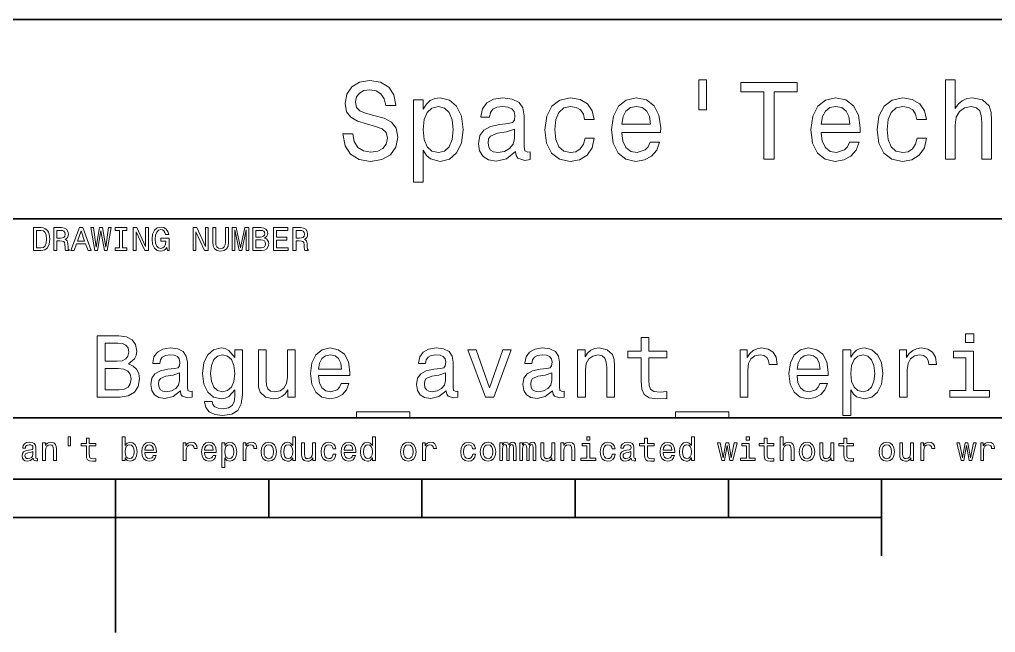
# Model space of a CAD drawing. Extents: x 0 to 297, y 0 to 210.
# Drawn here: x 142.2 to 205.9, y 0 to 40 of the extents above; entities that cross this region are included whole.
import ezdxf

# ---------------------------------------------------------------- set-up
doc = ezdxf.new("R2010")
doc.units = 0

msp = doc.modelspace()

# ---------------------------------------------------------------- linework, layer by layer
at = {"color": 7, "lineweight": 35}
for p, q in [((97, 40), (262, 40)), ((97, 27), (262, 27)), ((97, 14), (262, 14)), ((10, 10), (287, 10)), ((97, 10), (287, 10)), ((98.5, 7.5), (198.5, 7.5))]:
    msp.add_line(p, q, dxfattribs=at)
at = {"color": 7, "lineweight": 35, "ltscale": 0.25}
msp.add_line((148.5, 10), (148.5, 0), dxfattribs=at)
at = {"color": 7, "lineweight": 35, "ltscale": 0.0625}
for p, q in [((158.5, 10), (158.5, 7.5)), ((168.5, 10), (168.5, 7.5)), ((178.5, 10), (178.5, 7.5)), ((188.5, 10), (188.5, 7.5))]:
    msp.add_line(p, q, dxfattribs=at)
at = {"color": 7, "lineweight": 35, "ltscale": 0.125}
msp.add_line((198.5, 10), (198.5, 5), dxfattribs=at)
at = {"color": 7, "lineweight": 13}
for points in [[(163.995682, 32.530979), (163.340057, 32.530979), (163.484161, 31.767292), (163.844391, 31.205332), (164.399139, 30.866714), (165.148422, 30.744236), (165.890503, 30.85951), (166.445251, 31.176514), (166.798279, 31.673632), (166.927963, 32.32925), (166.819885, 32.920029), (166.517303, 33.301872), (166.02739, 33.554035), (165.371765, 33.741356), (164.809799, 33.878242), (164.442368, 34.036743), (164.233429, 34.267292), (164.168594, 34.627522), (164.233429, 34.951729), (164.420761, 35.196686), (164.708939, 35.362392), (165.105194, 35.420029), (165.508652, 35.347984), (165.825653, 35.153458), (166.034592, 34.82925), (166.135452, 34.389771), (166.791077, 34.389771), (166.791077, 34.404179), (166.675797, 35.081413), (166.337189, 35.585735), (165.804047, 35.902737), (165.083572, 36.010807), (164.435165, 35.902737), (163.930847, 35.600143), (163.606628, 35.131844), (163.491364, 34.526657), (163.585022, 33.986313), (163.858795, 33.618877), (164.291077, 33.37392), (164.881851, 33.1866), (165.465424, 33.020893), (165.904907, 32.862392), (166.171478, 32.631844), (166.265137, 32.257206), (166.17868, 31.87536), (165.955338, 31.587177), (165.616714, 31.407061), (165.177246, 31.349424), (164.687332, 31.428675), (164.312683, 31.659222), (164.074936, 32.033863)], [(186.582138, 36.061241), (186.582138, 34.101585), (187.06485, 34.101585), (187.06485, 36.061241)], [(190.825653, 30.881124), (191.48848, 30.881124), (191.48848, 35.275936), (193.00145, 35.275936), (193.00145, 35.881126), (189.305481, 35.881126), (189.305481, 35.275936), (190.825653, 35.275936)], [(202.677246, 30.881124), (203.311249, 30.881124), (203.311249, 33.114555), (203.376083, 33.62608), (203.585022, 34.000721), (203.909225, 34.23127), (204.341507, 34.317722), (204.687332, 34.245678), (204.903473, 34.051155), (205.011536, 33.726944), (205.047562, 33.29467), (205.047562, 30.881124), (205.681564, 30.881124), (205.681564, 33.424351), (205.65274, 33.935879), (205.523071, 34.36095), (205.097992, 34.75), (204.435165, 34.886887), (204.074936, 34.836456), (203.765137, 34.69957), (203.505768, 34.483429), (203.311249, 34.188042), (203.311249, 36.054035), (202.677246, 36.054035)], [(168.57782, 34.15202), (168.57782, 34.75), (167.943817, 34.75), (167.943817, 29.382565), (168.57782, 29.382565), (168.57782, 31.471903), (168.801163, 31.133286), (169.053314, 30.909943), (169.687332, 30.744236), (170.292511, 30.881124), (170.768021, 31.291788), (171.07782, 31.940203), (171.193085, 32.819164), (171.07782, 33.690922), (170.768021, 34.339336), (170.292511, 34.742798), (169.687332, 34.886887), (169.341507, 34.843658), (169.046112, 34.706772), (168.793961, 34.476227)], [(174.61528, 31.385447), (174.61528, 31.363834), (174.651306, 31.118877), (174.759369, 30.945967), (175.213257, 30.809078), (175.566284, 30.866714), (175.566284, 31.356628), (175.414993, 31.335014), (175.213257, 31.428675), (175.177246, 31.71686), (175.177246, 33.719742), (175.09079, 34.23127), (174.838623, 34.591499), (174.399139, 34.807636), (173.779541, 34.886887), (173.174362, 34.800434), (172.727676, 34.555477), (172.446686, 34.17363), (172.353027, 33.669308), (172.353027, 33.62608), (172.922195, 33.62608), (172.972626, 33.928677), (173.131134, 34.144814), (173.390503, 34.274498), (173.757935, 34.324928), (174.110962, 34.288906), (174.363113, 34.180836), (174.51442, 33.993515), (174.56485, 33.73415), (174.536026, 33.431557), (174.420761, 33.280258), (174.132568, 33.208214), (173.592224, 33.150578), (172.972626, 33.020893), (172.533142, 32.790348), (172.273773, 32.430115), (172.194534, 31.896975), (172.266571, 31.421471), (172.489914, 31.068445), (172.850143, 30.845102), (173.347275, 30.76585), (174.017303, 30.917147)], [(179.118164, 33.467579), (179.744965, 33.467579), (179.61528, 34.043949), (179.305481, 34.497841), (178.822769, 34.77882), (178.195969, 34.886887), (177.504333, 34.742798), (176.978394, 34.339336), (176.646973, 33.68372), (176.531708, 32.804756), (176.639771, 31.932999), (176.963989, 31.284582), (177.47551, 30.881124), (178.174362, 30.744236), (178.793961, 30.852306), (179.276657, 31.1549), (179.608078, 31.630404), (179.752167, 32.264408), (179.146973, 32.264408), (179.03891, 31.860952), (178.837189, 31.558357), (178.548996, 31.371038), (178.195969, 31.3134), (177.756485, 31.407061), (177.439484, 31.695246), (177.244965, 32.163544), (177.180115, 32.82637), (177.244965, 33.474785), (177.446686, 33.943085), (177.770905, 34.23127), (178.195969, 34.332134), (178.570618, 34.267292), (178.851593, 34.101585), (179.03891, 33.827812)], [(181.546112, 32.631844), (184.082138, 32.631844), (184.08934, 32.927235), (183.974075, 33.755764), (183.657074, 34.375362), (183.15274, 34.75), (182.482712, 34.886887), (181.827087, 34.742798), (181.322769, 34.339336), (180.998566, 33.68372), (180.883286, 32.819164), (180.991364, 31.932999), (181.315567, 31.284582), (181.812683, 30.881124), (182.461105, 30.744236), (183.023056, 30.837896), (183.484161, 31.082853), (183.822769, 31.471903), (184.017303, 31.990635), (183.390503, 31.990635), (183.260818, 31.70245), (183.073486, 31.486311), (182.540344, 31.3134), (182.129684, 31.392653), (181.819885, 31.644814), (181.618164, 32.055477), (181.546112, 32.610229)], [(194.557648, 32.631844), (197.093658, 32.631844), (197.100861, 32.927235), (196.985596, 33.755764), (196.668594, 34.375362), (196.164276, 34.75), (195.494232, 34.886887), (194.838623, 34.742798), (194.334305, 34.339336), (194.010086, 33.68372), (193.894821, 32.819164), (194.002884, 31.932999), (194.327087, 31.284582), (194.824219, 30.881124), (195.472626, 30.744236), (196.034592, 30.837896), (196.495682, 31.082853), (196.83429, 31.471903), (197.028824, 31.990635), (196.402023, 31.990635), (196.272339, 31.70245), (196.085022, 31.486311), (195.55188, 31.3134), (195.14122, 31.392653), (194.831421, 31.644814), (194.629684, 32.055477), (194.557648, 32.610229)], [(200.804047, 33.467579), (201.430847, 33.467579), (201.301163, 34.043949), (200.991364, 34.497841), (200.508652, 34.77882), (199.881851, 34.886887), (199.190216, 34.742798), (198.664276, 34.339336), (198.332855, 33.68372), (198.21759, 32.804756), (198.325653, 31.932999), (198.649857, 31.284582), (199.161392, 30.881124), (199.860229, 30.744236), (200.479828, 30.852306), (200.96254, 31.1549), (201.293945, 31.630404), (201.438049, 32.264408), (200.832855, 32.264408), (200.724792, 31.860952), (200.523056, 31.558357), (200.234879, 31.371038), (199.881851, 31.3134), (199.442368, 31.407061), (199.125366, 31.695246), (198.930847, 32.163544), (198.865997, 32.82637), (198.930847, 33.474785), (199.132568, 33.943085), (199.456787, 34.23127), (199.881851, 34.332134), (200.256485, 34.267292), (200.537476, 34.101585), (200.724792, 33.827812)], [(169.579254, 31.3134), (169.15419, 31.407061), (168.844391, 31.695246), (168.649857, 32.163544), (168.585022, 32.819164), (168.649857, 33.467579), (168.844391, 33.935879), (169.15419, 34.216858), (169.579254, 34.317722), (169.968307, 34.216858), (170.278107, 33.928677), (170.472626, 33.460377), (170.544678, 32.819164), (170.472626, 32.17075), (170.278107, 31.695246), (169.968307, 31.407061)], [(181.546112, 33.164986), (181.625366, 33.662106), (181.819885, 34.029541), (182.11528, 34.252884), (182.504333, 34.332134), (182.886169, 34.252884), (183.181564, 34.029541), (183.361679, 33.662106), (183.426514, 33.164986)], [(194.557648, 33.164986), (194.636887, 33.662106), (194.831421, 34.029541), (195.126801, 34.252884), (195.515854, 34.332134), (195.897705, 34.252884), (196.193085, 34.029541), (196.373199, 33.662106), (196.438049, 33.164986)], [(174.543228, 32.235592), (174.456772, 31.860952), (174.226227, 31.572767), (173.880402, 31.385447), (173.455338, 31.320606), (173.181564, 31.356628), (172.98703, 31.471903), (172.864563, 31.673632), (172.828537, 31.954611), (172.857361, 32.206772), (172.972626, 32.386887), (173.433716, 32.588615), (174.017303, 32.675072), (174.543228, 32.847984)], [(143.648422, 26.418587), (143.149139, 26.418587), (143.149139, 24.918587), (143.648422, 24.918587), (143.884003, 24.966137), (144.059082, 25.11095), (144.167145, 25.34654), (144.206055, 25.668587), (144.171463, 25.997116), (144.128235, 26.126801), (144.067719, 26.230547), (143.892654, 26.371037), (143.778091, 26.405619)], [(143.633286, 26.239193), (143.797546, 26.206772), (143.909943, 26.107347), (143.976944, 25.930115), (143.998566, 25.668587), (143.974777, 25.415705), (143.907776, 25.238472), (143.793228, 25.132565), (143.633286, 25.097982), (143.350143, 25.097982), (143.350143, 26.239193)], [(144.469742, 24.918587), (144.670746, 24.918587), (144.670746, 25.551872), (144.876083, 25.551872), (145.027374, 25.545387), (145.122482, 25.515129), (145.174347, 25.443804), (145.195969, 25.31628), (145.206772, 25.121758), (145.219742, 24.994236), (145.245682, 24.918587), (145.472626, 24.918587), (145.472626, 24.959654), (145.422913, 25.020172), (145.405624, 25.132565), (145.390488, 25.37464), (145.353745, 25.554033), (145.304031, 25.610229), (145.226227, 25.651297), (145.312683, 25.70533), (145.373199, 25.780979), (145.412109, 25.87608), (145.425079, 25.990633), (145.394806, 26.17219), (145.308365, 26.308357), (145.16571, 26.39049), (144.971176, 26.418587), (144.469742, 26.418587)], [(144.914978, 26.234869), (145.046829, 26.221901), (145.139771, 26.180834), (145.19812, 26.105186), (145.217575, 25.986311), (145.195969, 25.86095), (145.137604, 25.785301), (145.038177, 25.746397), (144.902023, 25.73559), (144.670746, 25.73559), (144.670746, 26.234869)], [(145.595825, 24.918587), (145.794662, 24.918587), (145.952454, 25.359509), (146.551147, 25.359509), (146.708939, 24.918587), (146.912109, 24.918587), (146.363113, 26.420748), (146.142654, 26.420748)], [(146.021606, 25.543226), (146.252884, 26.204609), (146.484146, 25.543226)], [(147.145538, 24.918587), (147.335739, 24.918587), (147.55188, 26.21974), (147.77449, 24.918587), (147.956055, 24.918587), (148.219742, 26.420748), (148.046829, 26.420748), (147.860947, 25.14337), (147.646973, 26.420748), (147.458939, 26.420748), (147.249283, 25.14337), (147.0634, 26.420748), (146.886169, 26.420748)], [(148.755768, 25.100143), (148.479111, 25.100143), (148.479111, 24.918587), (149.231262, 24.918587), (149.231262, 25.100143), (148.954605, 25.100143), (148.954605, 26.23703), (149.231262, 26.23703), (149.231262, 26.418587), (148.479111, 26.418587), (148.479111, 26.23703), (148.755768, 26.23703)], [(149.663544, 24.918587), (149.842941, 24.918587), (149.842941, 26.148415), (150.417862, 24.918587), (150.649139, 24.918587), (150.649139, 26.418587), (150.467575, 26.418587), (150.467575, 25.188759), (149.899139, 26.418587), (149.663544, 26.418587)], [(151.853027, 25.119595), (151.889771, 24.918587), (151.997833, 24.918587), (151.997833, 25.729105), (151.451004, 25.729105), (151.451004, 25.545387), (151.788177, 25.545387), (151.788177, 25.532419), (151.762253, 25.333572), (151.693085, 25.186598), (151.587173, 25.093658), (151.455338, 25.0634), (151.30835, 25.102304), (151.193802, 25.219019), (151.120316, 25.411383), (151.094376, 25.675072), (151.118149, 25.936598), (151.19165, 26.128962), (151.30835, 26.245676), (151.466141, 26.286743), (151.574203, 26.265129), (151.662827, 26.204609), (151.727661, 26.103025), (151.764404, 25.966858), (151.978394, 25.966858), (151.922195, 26.174351), (151.816284, 26.329969), (151.667145, 26.425072), (151.479111, 26.459654), (151.232712, 26.405619), (151.046829, 26.247837), (150.927948, 25.999279), (150.886887, 25.668587), (150.927948, 25.335733), (151.046829, 25.087175), (151.221909, 24.929394), (151.442368, 24.87752), (151.565567, 24.894812), (151.675797, 24.93804), (151.770889, 25.013687)], [(153.567001, 24.918587), (153.746399, 24.918587), (153.746399, 26.148415), (154.32132, 24.918587), (154.552597, 24.918587), (154.552597, 26.418587), (154.371033, 26.418587), (154.371033, 25.188759), (153.802597, 26.418587), (153.567001, 26.418587)], [(154.844376, 25.489191), (154.874634, 25.219019), (154.969742, 25.026655), (155.129684, 24.916426), (155.360947, 24.87752), (155.590057, 24.916426), (155.75, 25.026655), (155.845108, 25.216858), (155.877518, 25.489191), (155.877518, 26.418587), (155.676514, 26.418587), (155.676514, 25.478386), (155.657059, 25.294668), (155.598709, 25.162823), (155.499283, 25.085012), (155.360947, 25.059076), (155.218307, 25.085012), (155.118881, 25.162823), (155.060516, 25.292505), (155.043228, 25.478386), (155.043228, 26.418587), (154.844376, 26.418587)], [(156.121765, 24.918587), (156.288193, 24.918587), (156.288193, 26.280258), (156.569168, 24.918587), (156.755051, 24.918587), (157.033859, 26.280258), (157.033859, 24.918587), (157.202454, 24.918587), (157.202454, 26.418587), (156.938766, 26.418587), (156.662109, 25.095819), (156.387604, 26.418587), (156.121765, 26.418587)], [(158.233429, 25.729105), (158.384735, 25.854465), (158.42363, 25.938759), (158.4366, 26.042505), (158.408508, 26.204609), (158.324203, 26.321325), (158.188049, 26.392651), (157.997833, 26.418587), (157.463974, 26.418587), (157.463974, 24.918587), (158.028107, 24.918587), (158.229111, 24.948847), (158.37825, 25.037462), (158.471191, 25.177952), (158.503601, 25.368155), (158.484146, 25.495676), (158.432281, 25.601583), (158.347992, 25.679394)], [(157.956772, 25.796108), (157.662827, 25.796108), (157.662827, 26.239193), (157.97406, 26.239193), (158.090775, 26.226223), (158.172913, 26.187319), (158.222626, 26.120316), (158.239914, 26.020893), (158.220459, 25.921469), (158.168594, 25.852304), (158.079971, 25.809076)], [(158.810516, 24.918587), (159.761536, 24.918587), (159.761536, 25.100143), (159.009369, 25.100143), (159.009369, 25.608068), (159.679398, 25.608068), (159.679398, 25.787462), (159.009369, 25.787462), (159.009369, 26.23703), (159.744232, 26.23703), (159.744232, 26.418587), (158.810516, 26.418587)], [(160.083572, 24.918587), (160.284576, 24.918587), (160.284576, 25.551872), (160.489914, 25.551872), (160.641205, 25.545387), (160.736313, 25.515129), (160.788193, 25.443804), (160.809799, 25.31628), (160.820602, 25.121758), (160.833572, 24.994236), (160.859512, 24.918587), (161.086456, 24.918587), (161.086456, 24.959654), (161.036743, 25.020172), (161.019455, 25.132565), (161.004318, 25.37464), (160.967575, 25.554033), (160.917877, 25.610229), (160.840057, 25.651297), (160.926514, 25.70533), (160.98703, 25.780979), (161.02594, 25.87608), (161.03891, 25.990633), (161.008652, 26.17219), (160.922195, 26.308357), (160.779541, 26.39049), (160.585022, 26.418587), (160.083572, 26.418587)], [(160.528824, 26.234869), (160.66066, 26.221901), (160.753601, 26.180834), (160.811966, 26.105186), (160.831421, 25.986311), (160.809799, 25.86095), (160.75145, 25.785301), (160.652023, 25.746397), (160.515854, 25.73559), (160.284576, 25.73559), (160.284576, 26.234869)], [(158.004318, 25.097982), (157.662827, 25.097982), (157.662827, 25.614552), (157.984879, 25.614552), (158.121033, 25.599422), (158.218307, 25.554033), (158.276657, 25.476223), (158.296112, 25.363832), (158.276657, 25.244955), (158.222626, 25.162823), (158.131851, 25.113111)], [(149.348709, 17.521614), (149.752167, 17.855907), (149.855911, 18.080692), (149.890488, 18.357349), (149.815567, 18.789625), (149.590775, 19.100864), (149.227661, 19.291065), (148.720459, 19.360229), (147.296829, 19.360229), (147.296829, 15.36023), (148.801147, 15.36023), (149.337173, 15.440922), (149.734863, 15.677234), (149.982712, 16.051872), (150.069168, 16.559078), (150.017288, 16.899136), (149.878967, 17.181557), (149.654175, 17.38905)], [(182.812683, 17.919308), (182.812683, 16.368876), (182.84726, 15.867435), (183.008636, 15.521614), (183.331406, 15.319884), (183.878967, 15.25072), (184.478378, 15.279539), (184.478378, 15.717579), (184.040344, 15.682997), (183.642639, 15.729107), (183.429382, 15.873199), (183.337173, 16.115274), (183.319885, 16.455332), (183.319885, 17.919308), (184.478378, 17.919308), (184.478378, 18.351585), (183.319885, 18.351585), (183.319885, 19.256485), (182.812683, 19.256485), (182.812683, 18.351585), (181.9366, 18.351585), (181.9366, 17.919308)], [(204.518738, 19.498558), (203.982712, 19.498558), (203.982712, 18.92219), (204.518738, 18.92219)], [(148.610947, 17.700289), (147.827087, 17.700289), (147.827087, 18.881844), (148.657059, 18.881844), (148.968292, 18.847261), (149.187317, 18.743515), (149.319885, 18.564842), (149.365997, 18.299711), (149.314117, 18.034582), (149.175797, 17.850143), (148.939484, 17.734871)], [(152.743515, 15.763689), (152.743515, 15.746398), (152.772339, 15.550432), (152.858795, 15.412104), (153.221909, 15.302593), (153.504318, 15.348703), (153.504318, 15.740634), (153.383286, 15.723343), (153.221909, 15.798271), (153.193085, 16.028818), (153.193085, 17.631124), (153.123917, 18.040346), (152.922195, 18.328529), (152.570602, 18.50144), (152.074921, 18.564842), (151.590775, 18.495678), (151.233429, 18.299711), (151.008652, 17.994236), (150.933716, 17.590778), (150.933716, 17.556196), (151.389053, 17.556196), (151.429398, 17.798271), (151.556198, 17.971182), (151.763687, 18.074928), (152.057632, 18.115273), (152.340057, 18.086454), (152.541794, 18), (152.662827, 17.850143), (152.703171, 17.642651), (152.680115, 17.400576), (152.587891, 17.279539), (152.357346, 17.221901), (151.925079, 17.175793), (151.429398, 17.072046), (151.077805, 16.887608), (150.870316, 16.599424), (150.806915, 16.172911), (150.864548, 15.792507), (151.043228, 15.510086), (151.331406, 15.331412), (151.729111, 15.268011), (152.265137, 15.389049)], [(156.783859, 15.498559), (156.783859, 18.455332), (156.299713, 18.455332), (156.299713, 17.95389), (155.902023, 18.409222), (155.659943, 18.524496), (155.389053, 18.564842), (154.899139, 18.449568), (154.518738, 18.126801), (154.270889, 17.608068), (154.184433, 16.910664), (154.270889, 16.207493), (154.518738, 15.688761), (154.899139, 15.36023), (155.389053, 15.25072), (155.66571, 15.291066), (155.896255, 15.394813), (156.299713, 15.832853), (156.299713, 15.394813), (156.253601, 15.048991), (156.126801, 14.801152), (155.88472, 14.657061), (155.521606, 14.605187), (155.204605, 14.63977), (154.979828, 14.726225), (154.84726, 14.876081), (154.806915, 15.077809), (154.317001, 15.077809), (154.317001, 15.054755), (154.391937, 14.685879), (154.622482, 14.409222), (154.991348, 14.230547), (155.492798, 14.167147), (156.092224, 14.253602), (156.489914, 14.495677), (156.714691, 14.916427)], [(161.757919, 16.760807), (163.786743, 16.760807), (163.792511, 16.997118), (163.700287, 17.659943), (163.446686, 18.155619), (163.043228, 18.455332), (162.507202, 18.564842), (161.982712, 18.449568), (161.579254, 18.126801), (161.319885, 17.602306), (161.227661, 16.910664), (161.314117, 16.201729), (161.573486, 15.682997), (161.971176, 15.36023), (162.489914, 15.25072), (162.939484, 15.325648), (163.30835, 15.521614), (163.579254, 15.832853), (163.734863, 16.247839), (163.233429, 16.247839), (163.129684, 16.01729), (162.979828, 15.84438), (162.553314, 15.706052), (162.224777, 15.769452), (161.976944, 15.971182), (161.815567, 16.299711), (161.757919, 16.743515)], [(170.092224, 15.763689), (170.092224, 15.746398), (170.121033, 15.550432), (170.207489, 15.412104), (170.570602, 15.302593), (170.853027, 15.348703), (170.853027, 15.740634), (170.731995, 15.723343), (170.570602, 15.798271), (170.541779, 16.028818), (170.541779, 17.631124), (170.472626, 18.040346), (170.270889, 18.328529), (169.919312, 18.50144), (169.42363, 18.564842), (168.939484, 18.495678), (168.582138, 18.299711), (168.357346, 17.994236), (168.282425, 17.590778), (168.282425, 17.556196), (168.737747, 17.556196), (168.778091, 17.798271), (168.904892, 17.971182), (169.112396, 18.074928), (169.406342, 18.115273), (169.688766, 18.086454), (169.890488, 18), (170.01152, 17.850143), (170.05188, 17.642651), (170.028824, 17.400576), (169.9366, 17.279539), (169.706055, 17.221901), (169.273773, 17.175793), (168.778091, 17.072046), (168.426514, 16.887608), (168.219025, 16.599424), (168.155624, 16.172911), (168.213257, 15.792507), (168.391937, 15.510086), (168.680115, 15.331412), (169.077805, 15.268011), (169.613831, 15.389049)], [(177.031693, 15.763689), (177.031693, 15.746398), (177.060516, 15.550432), (177.146973, 15.412104), (177.510086, 15.302593), (177.792511, 15.348703), (177.792511, 15.740634), (177.671463, 15.723343), (177.510086, 15.798271), (177.481262, 16.028818), (177.481262, 17.631124), (177.412109, 18.040346), (177.210373, 18.328529), (176.858795, 18.50144), (176.363113, 18.564842), (175.878967, 18.495678), (175.521606, 18.299711), (175.296829, 17.994236), (175.221893, 17.590778), (175.221893, 17.556196), (175.677231, 17.556196), (175.717575, 17.798271), (175.844376, 17.971182), (176.051865, 18.074928), (176.345825, 18.115273), (176.628235, 18.086454), (176.829971, 18), (176.951004, 17.850143), (176.991348, 17.642651), (176.968292, 17.400576), (176.876083, 17.279539), (176.645538, 17.221901), (176.213257, 17.175793), (175.717575, 17.072046), (175.365997, 16.887608), (175.158493, 16.599424), (175.095093, 16.172911), (175.15274, 15.792507), (175.331406, 15.510086), (175.619598, 15.331412), (176.017288, 15.268011), (176.553314, 15.389049)], [(178.662827, 15.36023), (179.170029, 15.36023), (179.170029, 17.146975), (179.221893, 17.556196), (179.389038, 17.855907), (179.648407, 18.040346), (179.994232, 18.10951), (180.270889, 18.051872), (180.443802, 17.896254), (180.530258, 17.636887), (180.559082, 17.291065), (180.559082, 15.36023), (181.066284, 15.36023), (181.066284, 17.394814), (181.043228, 17.804035), (180.939484, 18.144093), (180.599426, 18.455332), (180.069153, 18.564842), (179.775208, 18.524496), (179.527374, 18.414986), (179.314117, 18.230547), (179.146973, 17.982708), (179.146973, 18.455332), (178.662827, 18.455332)], [(189.262238, 15.36023), (189.769455, 15.36023), (189.769455, 17.129683), (189.82132, 17.556196), (189.976944, 17.861671), (190.230545, 18.04611), (190.570602, 18.10951), (190.824203, 18.069164), (191.014404, 17.95389), (191.129684, 17.757925), (191.170029, 17.492796), (191.682999, 17.492796), (191.613831, 17.959654), (191.42363, 18.293947), (191.106628, 18.495678), (190.674347, 18.564842), (190.380402, 18.518732), (190.126801, 18.403458), (189.902008, 18.207493), (189.723343, 17.942364), (189.723343, 18.455332), (189.262238, 18.455332)], [(192.985596, 16.760807), (195.014404, 16.760807), (195.020172, 16.997118), (194.927948, 17.659943), (194.674347, 18.155619), (194.270889, 18.455332), (193.734863, 18.564842), (193.210373, 18.449568), (192.806915, 18.126801), (192.547546, 17.602306), (192.455322, 16.910664), (192.541779, 16.201729), (192.801147, 15.682997), (193.198853, 15.36023), (193.717575, 15.25072), (194.167145, 15.325648), (194.536026, 15.521614), (194.806915, 15.832853), (194.96254, 16.247839), (194.46109, 16.247839), (194.357346, 16.01729), (194.207489, 15.84438), (193.780975, 15.706052), (193.452454, 15.769452), (193.20462, 15.971182), (193.043228, 16.299711), (192.985596, 16.743515)], [(196.489914, 17.976946), (196.489914, 18.455332), (195.982712, 18.455332), (195.982712, 14.161384), (196.489914, 14.161384), (196.489914, 15.832853), (196.668594, 15.561959), (196.870316, 15.383286), (197.377518, 15.25072), (197.861664, 15.36023), (198.242081, 15.688761), (198.489914, 16.207493), (198.582138, 16.910664), (198.489914, 17.608068), (198.242081, 18.126801), (197.861664, 18.449568), (197.377518, 18.564842), (197.100861, 18.530258), (196.864563, 18.42075), (196.662827, 18.236311)], [(199.671478, 15.36023), (200.17868, 15.36023), (200.17868, 17.129683), (200.230545, 17.556196), (200.386169, 17.861671), (200.639771, 18.04611), (200.979828, 18.10951), (201.233429, 18.069164), (201.42363, 17.95389), (201.53891, 17.757925), (201.579254, 17.492796), (202.092224, 17.492796), (202.023056, 17.959654), (201.832855, 18.293947), (201.515854, 18.495678), (201.083572, 18.564842), (200.789627, 18.518732), (200.536026, 18.403458), (200.311249, 18.207493), (200.132568, 17.942364), (200.132568, 18.455332), (199.671478, 18.455332)], [(154.708939, 16.910664), (154.760803, 17.423632), (154.916428, 17.804035), (155.158508, 18.028818), (155.481262, 18.10951), (155.82132, 18.028818), (156.074921, 17.804035), (156.230545, 17.423632), (156.288177, 16.910664), (156.230545, 16.386168), (156.074921, 16.011528), (155.82132, 15.78098), (155.481262, 15.706052), (155.158508, 15.78098), (154.916428, 16.011528), (154.760803, 16.391932)], [(160.230545, 18.455332), (159.723343, 18.455332), (159.723343, 16.668589), (159.66571, 16.253603), (159.498566, 15.953891), (159.239197, 15.769452), (158.899139, 15.711816), (158.628235, 15.757925), (158.455338, 15.896254), (158.357346, 16.132565), (158.33429, 16.466858), (158.33429, 18.455332), (157.827087, 18.455332), (157.827087, 16.42075), (157.844376, 16.011528), (157.953888, 15.67147), (158.288177, 15.36023), (158.824203, 15.25072), (159.112396, 15.291066), (159.360229, 15.394813), (159.573486, 15.573487), (159.746399, 15.832853), (159.746399, 15.36023), (160.230545, 15.36023)], [(161.757919, 17.187321), (161.82132, 17.585014), (161.976944, 17.878962), (162.213257, 18.057636), (162.52449, 18.121037), (162.829971, 18.057636), (163.066284, 17.878962), (163.210373, 17.585014), (163.262253, 17.187321)], [(172.651291, 15.36023), (173.187317, 15.36023), (174.317001, 18.455332), (173.792511, 18.455332), (172.92218, 15.959654), (172.034576, 18.455332), (171.504318, 18.455332)], [(192.985596, 17.187321), (193.048996, 17.585014), (193.20462, 17.878962), (193.440918, 18.057636), (193.752167, 18.121037), (194.057632, 18.057636), (194.293945, 17.878962), (194.438049, 17.585014), (194.489914, 17.187321)], [(197.291077, 15.706052), (196.951019, 15.78098), (196.703171, 16.011528), (196.547546, 16.386168), (196.495682, 16.910664), (196.547546, 17.429394), (196.703171, 17.804035), (196.951019, 18.028818), (197.291077, 18.10951), (197.60231, 18.028818), (197.850143, 17.798271), (198.005768, 17.423632), (198.0634, 16.910664), (198.005768, 16.391932), (197.850143, 16.011528), (197.60231, 15.78098)], [(204.50145, 15.786743), (204.50145, 18.351585), (203.198853, 18.351585), (203.198853, 17.919308), (203.994232, 17.919308), (203.994232, 15.786743), (202.956772, 15.786743), (202.956772, 15.36023), (205.55043, 15.36023), (205.55043, 15.786743)], [(148.737747, 15.838616), (147.827087, 15.838616), (147.827087, 17.216139), (148.685883, 17.216139), (149.048996, 17.175793), (149.30835, 17.054754), (149.463974, 16.847261), (149.515854, 16.54755), (149.463974, 16.230547), (149.319885, 16.011528), (149.077805, 15.878963)], [(152.685883, 16.443804), (152.616714, 16.144093), (152.432281, 15.913545), (152.155624, 15.763689), (151.815567, 15.711816), (151.596542, 15.740634), (151.440918, 15.832853), (151.342941, 15.994236), (151.314117, 16.219021), (151.337173, 16.42075), (151.429398, 16.564842), (151.798264, 16.726225), (152.265137, 16.795389), (152.685883, 16.933718)], [(170.034576, 16.443804), (169.965424, 16.144093), (169.780975, 15.913545), (169.504318, 15.763689), (169.164261, 15.711816), (168.945251, 15.740634), (168.789627, 15.832853), (168.69165, 15.994236), (168.662827, 16.219021), (168.685883, 16.42075), (168.778091, 16.564842), (169.146973, 16.726225), (169.613831, 16.795389), (170.034576, 16.933718)], [(176.97406, 16.443804), (176.904892, 16.144093), (176.720459, 15.913545), (176.443802, 15.763689), (176.103745, 15.711816), (175.88472, 15.740634), (175.729111, 15.832853), (175.631119, 15.994236), (175.602295, 16.219021), (175.625366, 16.42075), (175.717575, 16.564842), (176.086456, 16.726225), (176.553314, 16.795389), (176.97406, 16.933718)], [(164.242081, 14.403458), (164.242081, 14), (167.711823, 14), (167.711823, 14.403458)], [(185.060516, 14.403458), (185.060516, 14), (188.530258, 14), (188.530258, 14.403458)], [(145.420746, 12.768372), (145.420746, 12.180475), (145.565552, 12.180475), (145.565552, 12.768372)], [(149.127502, 11.393732), (149.268005, 11.227305), (149.460358, 11.173271), (149.641907, 11.214337), (149.786728, 11.337536), (149.877502, 11.534222), (149.912094, 11.79575), (149.877502, 12.057277), (149.784576, 12.251801), (149.641907, 12.372839), (149.460358, 12.416066), (149.270157, 12.359871), (149.192352, 12.290707), (149.127502, 12.197767), (149.127502, 12.766211), (148.937302, 12.766211), (148.937302, 11.214337), (149.127502, 11.214337)], [(160.070587, 11.393732), (160.070587, 11.214337), (160.260773, 11.214337), (160.260773, 12.766211), (160.072739, 12.766211), (160.072739, 12.197767), (159.927933, 12.362032), (159.83931, 12.400937), (159.737732, 12.416066), (159.554016, 12.372839), (159.411362, 12.251801), (159.31842, 12.057277), (159.285995, 11.79575), (159.31842, 11.534222), (159.411362, 11.337536), (159.554016, 11.214337), (159.737732, 11.173271), (159.83931, 11.188401), (159.930084, 11.227305)], [(165.275192, 11.393732), (165.275192, 11.214337), (165.465393, 11.214337), (165.465393, 12.766211), (165.277344, 12.766211), (165.277344, 12.197767), (165.132538, 12.362032), (165.043915, 12.400937), (164.942337, 12.416066), (164.758621, 12.372839), (164.615967, 12.251801), (164.523041, 12.057277), (164.490601, 11.79575), (164.523041, 11.534222), (164.615967, 11.337536), (164.758621, 11.214337), (164.942337, 11.173271), (165.043915, 11.188401), (165.134705, 11.227305)], [(179.46254, 12.766211), (179.261536, 12.766211), (179.261536, 12.550073), (179.46254, 12.550073)], [(186.093674, 11.393732), (186.093674, 11.214337), (186.283875, 11.214337), (186.283875, 12.766211), (186.095825, 12.766211), (186.095825, 12.197767), (185.951019, 12.362032), (185.862396, 12.400937), (185.760818, 12.416066), (185.577103, 12.372839), (185.434448, 12.251801), (185.341522, 12.057277), (185.309082, 11.79575), (185.341522, 11.534222), (185.434448, 11.337536), (185.577103, 11.214337), (185.760818, 11.173271), (185.862396, 11.188401), (185.953186, 11.227305)], [(189.87178, 12.766211), (189.670776, 12.766211), (189.670776, 12.550073), (189.87178, 12.550073)], [(191.8862, 11.214337), (192.076385, 11.214337), (192.076385, 11.884366), (192.095856, 12.037825), (192.158524, 12.150216), (192.255798, 12.21938), (192.385468, 12.245317), (192.489227, 12.223703), (192.554062, 12.165346), (192.586487, 12.068084), (192.59729, 11.938401), (192.59729, 11.214337), (192.787491, 11.214337), (192.787491, 11.977305), (192.778839, 12.130764), (192.739929, 12.258286), (192.612427, 12.375), (192.413574, 12.416066), (192.305496, 12.400937), (192.212555, 12.359871), (192.13475, 12.295029), (192.076385, 12.206412), (192.076385, 12.766211), (191.8862, 12.766211)], [(143.131836, 11.365634), (143.131836, 11.35915), (143.142639, 11.285663), (143.175064, 11.233789), (143.311234, 11.192723), (143.417145, 11.210014), (143.417145, 11.356989), (143.37175, 11.350505), (143.311234, 11.378602), (143.30043, 11.465057), (143.30043, 12.065923), (143.27449, 12.21938), (143.198837, 12.32745), (143.066986, 12.392291), (142.881119, 12.416066), (142.699554, 12.39013), (142.565552, 12.316643), (142.481262, 12.202089), (142.453156, 12.050793), (142.453156, 12.037825), (142.623917, 12.037825), (142.639038, 12.128603), (142.686584, 12.193444), (142.764404, 12.232349), (142.874634, 12.247478), (142.980545, 12.236671), (143.056183, 12.204251), (143.101578, 12.148055), (143.116699, 12.070245), (143.108063, 11.979467), (143.073486, 11.934078), (142.98703, 11.912464), (142.824921, 11.895173), (142.639038, 11.856268), (142.507202, 11.787104), (142.429382, 11.679035), (142.405609, 11.519093), (142.427231, 11.376441), (142.494232, 11.270534), (142.602295, 11.20353), (142.751434, 11.179755), (142.952438, 11.225144)], [(143.7435, 11.214337), (143.933716, 11.214337), (143.933716, 11.884366), (143.953156, 12.037825), (144.015839, 12.150216), (144.113098, 12.21938), (144.242783, 12.245317), (144.346527, 12.223703), (144.411377, 12.165346), (144.443787, 12.068084), (144.454605, 11.938401), (144.454605, 11.214337), (144.644806, 11.214337), (144.644806, 11.977305), (144.636154, 12.130764), (144.59726, 12.258286), (144.469727, 12.375), (144.270889, 12.416066), (144.160645, 12.400937), (144.067719, 12.359871), (143.987747, 12.290707), (143.925064, 12.197767), (143.925064, 12.375), (143.7435, 12.375)], [(146.600861, 12.173991), (146.600861, 11.59258), (146.613815, 11.404539), (146.674347, 11.274856), (146.79538, 11.199207), (147.000702, 11.173271), (147.225494, 11.184078), (147.225494, 11.348343), (147.061218, 11.335375), (146.912094, 11.352666), (146.832123, 11.4067), (146.797546, 11.497478), (146.791046, 11.625), (146.791046, 12.173991), (147.225494, 12.173991), (147.225494, 12.336096), (146.791046, 12.336096), (146.791046, 12.675432), (146.600861, 12.675432), (146.600861, 12.336096), (146.272324, 12.336096), (146.272324, 12.173991)], [(149.71756, 11.79575), (149.695953, 11.601225), (149.637589, 11.458573), (149.544647, 11.372118), (149.427948, 11.34402), (149.300415, 11.372118), (149.207474, 11.458573), (149.149124, 11.599064), (149.129669, 11.79575), (149.149124, 11.990274), (149.207474, 12.130764), (149.300415, 12.215057), (149.427948, 12.245317), (149.544647, 12.215057), (149.637589, 12.128603), (149.695953, 11.988112)], [(150.415695, 11.739553), (151.176498, 11.739553), (151.17865, 11.82817), (151.144073, 12.076729), (151.048981, 12.262609), (150.897675, 12.375), (150.696671, 12.416066), (150.499985, 12.372839), (150.348694, 12.251801), (150.251419, 12.055116), (150.216843, 11.79575), (150.249268, 11.5299), (150.346527, 11.335375), (150.495667, 11.214337), (150.690186, 11.173271), (150.858765, 11.201369), (150.997101, 11.274856), (151.098694, 11.391571), (151.157043, 11.547191), (150.969009, 11.547191), (150.930099, 11.460735), (150.873901, 11.395893), (150.713959, 11.34402), (150.590759, 11.367796), (150.497818, 11.443444), (150.437302, 11.566643), (150.415695, 11.733069)], [(150.415695, 11.899496), (150.439468, 12.048632), (150.497818, 12.158862), (150.586441, 12.225864), (150.703156, 12.24964), (150.817703, 12.225864), (150.906326, 12.158862), (150.960358, 12.048632), (150.979813, 11.899496)], [(152.922882, 11.214337), (153.113098, 11.214337), (153.113098, 11.877882), (153.132538, 12.037825), (153.190903, 12.152378), (153.286011, 12.221542), (153.413528, 12.245317), (153.508621, 12.230187), (153.579956, 12.18696), (153.623184, 12.113473), (153.638306, 12.01405), (153.830673, 12.01405), (153.804733, 12.189121), (153.733414, 12.314482), (153.614532, 12.39013), (153.452423, 12.416066), (153.342194, 12.398775), (153.247101, 12.355548), (153.162811, 12.282061), (153.095795, 12.182637), (153.095795, 12.375), (152.922882, 12.375)], [(154.319153, 11.739553), (155.079956, 11.739553), (155.082108, 11.82817), (155.047531, 12.076729), (154.952423, 12.262609), (154.801132, 12.375), (154.600128, 12.416066), (154.403442, 12.372839), (154.252136, 12.251801), (154.154877, 12.055116), (154.1203, 11.79575), (154.15271, 11.5299), (154.249985, 11.335375), (154.399109, 11.214337), (154.593643, 11.173271), (154.762222, 11.201369), (154.900558, 11.274856), (155.002136, 11.391571), (155.060501, 11.547191), (154.872467, 11.547191), (154.833557, 11.460735), (154.777359, 11.395893), (154.617416, 11.34402), (154.494217, 11.367796), (154.401276, 11.443444), (154.340759, 11.566643), (154.319153, 11.733069)], [(154.319153, 11.899496), (154.342926, 12.048632), (154.401276, 12.158862), (154.489899, 12.225864), (154.606598, 12.24964), (154.721161, 12.225864), (154.809784, 12.158862), (154.863815, 12.048632), (154.88327, 11.899496)], [(155.63327, 12.195605), (155.63327, 12.375), (155.443054, 12.375), (155.443054, 10.76477), (155.63327, 10.76477), (155.63327, 11.391571), (155.700256, 11.289986), (155.775909, 11.222982), (155.966125, 11.173271), (156.147675, 11.214337), (156.290329, 11.337536), (156.38327, 11.532061), (156.417847, 11.79575), (156.38327, 12.057277), (156.290329, 12.251801), (156.147675, 12.372839), (155.966125, 12.416066), (155.862366, 12.403098), (155.773758, 12.362032), (155.698105, 12.292868)], [(155.933701, 11.34402), (155.806183, 11.372118), (155.713226, 11.458573), (155.654877, 11.599064), (155.635422, 11.79575), (155.654877, 11.990274), (155.713226, 12.130764), (155.806183, 12.215057), (155.933701, 12.245317), (156.050415, 12.215057), (156.143341, 12.128603), (156.201706, 11.988112), (156.223328, 11.79575), (156.201706, 11.601225), (156.143341, 11.458573), (156.050415, 11.372118)], [(156.82634, 11.214337), (157.016541, 11.214337), (157.016541, 11.877882), (157.035995, 12.037825), (157.09436, 12.152378), (157.189453, 12.221542), (157.316986, 12.245317), (157.412079, 12.230187), (157.483398, 12.18696), (157.526642, 12.113473), (157.541763, 12.01405), (157.734131, 12.01405), (157.708191, 12.189121), (157.636871, 12.314482), (157.51799, 12.39013), (157.355881, 12.416066), (157.245651, 12.398775), (157.150543, 12.355548), (157.066254, 12.282061), (156.999252, 12.182637), (156.999252, 12.375), (156.82634, 12.375)], [(157.999969, 11.793588), (158.034561, 11.5299), (158.133972, 11.335375), (158.291763, 11.214337), (158.503571, 11.173271), (158.713226, 11.214337), (158.871017, 11.333214), (158.970428, 11.527738), (159.007172, 11.793588), (158.970428, 12.057277), (158.871017, 12.253963), (158.713226, 12.372839), (158.503571, 12.416066), (158.291763, 12.372839), (158.133972, 12.251801), (158.034561, 12.057277)], [(158.194504, 11.79575), (158.213959, 11.990274), (158.274475, 12.130764), (158.371735, 12.217219), (158.503571, 12.247478), (158.633255, 12.217219), (158.73053, 12.132925), (158.791046, 11.990274), (158.812653, 11.79575), (158.791046, 11.599064), (158.73053, 11.456412), (158.633255, 11.369957), (158.503571, 11.341859), (158.371735, 11.369957), (158.274475, 11.456412), (158.213959, 11.599064)], [(159.770142, 12.245317), (159.895508, 12.215057), (159.990601, 12.130764), (160.046799, 11.990274), (160.06842, 11.79575), (160.046799, 11.599064), (159.990601, 11.458573), (159.895508, 11.372118), (159.770142, 11.34402), (159.651276, 11.372118), (159.560486, 11.458573), (159.499969, 11.601225), (159.48053, 11.79575), (159.499969, 11.988112), (159.560486, 12.128603), (159.651276, 12.215057)], [(161.553284, 12.375), (161.363083, 12.375), (161.363083, 11.704971), (161.341461, 11.549352), (161.278793, 11.43696), (161.181519, 11.367796), (161.054001, 11.346182), (160.952423, 11.363473), (160.887573, 11.415346), (160.85083, 11.503963), (160.842194, 11.629323), (160.842194, 12.375), (160.651993, 12.375), (160.651993, 11.612032), (160.658478, 11.458573), (160.699539, 11.331052), (160.824905, 11.214337), (161.025909, 11.173271), (161.133972, 11.188401), (161.226913, 11.227305), (161.306885, 11.294309), (161.371735, 11.391571), (161.371735, 11.214337), (161.553284, 11.214337)], [(162.698822, 11.990274), (162.886856, 11.990274), (162.847961, 12.163185), (162.755005, 12.299352), (162.610199, 12.383646), (162.42215, 12.416066), (162.214661, 12.372839), (162.056885, 12.251801), (161.957458, 12.055116), (161.922882, 11.791427), (161.955307, 11.5299), (162.052567, 11.335375), (162.206024, 11.214337), (162.41568, 11.173271), (162.601563, 11.205692), (162.746368, 11.29647), (162.845795, 11.439121), (162.889023, 11.629323), (162.707458, 11.629323), (162.675049, 11.508286), (162.614532, 11.417507), (162.528076, 11.361311), (162.42215, 11.34402), (162.290314, 11.372118), (162.195221, 11.458573), (162.136856, 11.599064), (162.117401, 11.797911), (162.136856, 11.992435), (162.197388, 12.132925), (162.294647, 12.21938), (162.42215, 12.24964), (162.534546, 12.230187), (162.618835, 12.180475), (162.675049, 12.098343)], [(163.427216, 11.739553), (164.188019, 11.739553), (164.190186, 11.82817), (164.155594, 12.076729), (164.060486, 12.262609), (163.909195, 12.375), (163.708191, 12.416066), (163.511505, 12.372839), (163.360199, 12.251801), (163.262939, 12.055116), (163.228363, 11.79575), (163.260773, 11.5299), (163.358032, 11.335375), (163.507172, 11.214337), (163.701691, 11.173271), (163.8703, 11.201369), (164.008621, 11.274856), (164.110199, 11.391571), (164.168564, 11.547191), (163.98053, 11.547191), (163.94162, 11.460735), (163.885422, 11.395893), (163.725479, 11.34402), (163.60228, 11.367796), (163.509338, 11.443444), (163.448822, 11.566643), (163.427216, 11.733069)], [(163.427216, 11.899496), (163.450989, 12.048632), (163.509338, 12.158862), (163.597961, 12.225864), (163.714661, 12.24964), (163.829224, 12.225864), (163.917847, 12.158862), (163.971878, 12.048632), (163.991333, 11.899496)], [(164.974762, 12.245317), (165.100128, 12.215057), (165.195221, 12.130764), (165.251419, 11.990274), (165.273041, 11.79575), (165.251419, 11.599064), (165.195221, 11.458573), (165.100128, 11.372118), (164.974762, 11.34402), (164.855881, 11.372118), (164.765106, 11.458573), (164.70459, 11.601225), (164.685135, 11.79575), (164.70459, 11.988112), (164.765106, 12.128603), (164.855881, 12.215057)], [(167.108047, 11.793588), (167.142639, 11.5299), (167.242065, 11.335375), (167.399841, 11.214337), (167.611649, 11.173271), (167.821304, 11.214337), (167.979095, 11.333214), (168.078506, 11.527738), (168.115265, 11.793588), (168.078506, 12.057277), (167.979095, 12.253963), (167.821304, 12.372839), (167.611649, 12.416066), (167.399841, 12.372839), (167.242065, 12.251801), (167.142639, 12.057277)], [(167.302582, 11.79575), (167.322021, 11.990274), (167.382538, 12.130764), (167.479797, 12.217219), (167.611649, 12.247478), (167.741333, 12.217219), (167.838593, 12.132925), (167.899109, 11.990274), (167.920731, 11.79575), (167.899109, 11.599064), (167.838593, 11.456412), (167.741333, 11.369957), (167.611649, 11.341859), (167.479797, 11.369957), (167.382538, 11.456412), (167.322021, 11.599064)], [(168.536728, 11.214337), (168.726929, 11.214337), (168.726929, 11.877882), (168.746368, 12.037825), (168.804749, 12.152378), (168.899841, 12.221542), (169.027359, 12.245317), (169.122467, 12.230187), (169.193787, 12.18696), (169.237015, 12.113473), (169.252136, 12.01405), (169.444504, 12.01405), (169.418579, 12.189121), (169.347244, 12.314482), (169.228363, 12.39013), (169.066254, 12.416066), (168.956024, 12.398775), (168.860931, 12.355548), (168.776642, 12.282061), (168.709625, 12.182637), (168.709625, 12.375), (168.536728, 12.375)], [(171.8069, 11.990274), (171.994934, 11.990274), (171.956039, 12.163185), (171.863098, 12.299352), (171.718292, 12.383646), (171.530243, 12.416066), (171.322754, 12.372839), (171.164978, 12.251801), (171.065552, 12.055116), (171.030975, 11.791427), (171.063385, 11.5299), (171.160645, 11.335375), (171.314117, 11.214337), (171.523773, 11.173271), (171.709641, 11.205692), (171.854462, 11.29647), (171.953888, 11.439121), (171.997101, 11.629323), (171.815552, 11.629323), (171.783127, 11.508286), (171.72261, 11.417507), (171.636154, 11.361311), (171.530243, 11.34402), (171.398407, 11.372118), (171.303299, 11.458573), (171.244934, 11.599064), (171.225494, 11.797911), (171.244934, 11.992435), (171.305466, 12.132925), (171.402725, 12.21938), (171.530243, 12.24964), (171.642639, 12.230187), (171.726929, 12.180475), (171.783127, 12.098343)], [(172.312668, 11.793588), (172.34726, 11.5299), (172.446686, 11.335375), (172.604462, 11.214337), (172.816269, 11.173271), (173.025925, 11.214337), (173.183716, 11.333214), (173.283127, 11.527738), (173.319885, 11.793588), (173.283127, 12.057277), (173.183716, 12.253963), (173.025925, 12.372839), (172.816269, 12.416066), (172.604462, 12.372839), (172.446686, 12.251801), (172.34726, 12.057277)], [(172.507202, 11.79575), (172.526642, 11.990274), (172.587158, 12.130764), (172.684418, 12.217219), (172.816269, 12.247478), (172.945953, 12.217219), (173.043213, 12.132925), (173.103729, 11.990274), (173.125351, 11.79575), (173.103729, 11.599064), (173.043213, 11.456412), (172.945953, 11.369957), (172.816269, 11.341859), (172.684418, 11.369957), (172.587158, 11.456412), (172.526642, 11.599064)], [(173.594376, 11.214337), (173.76944, 11.214337), (173.76944, 11.990274), (173.780243, 12.106989), (173.812668, 12.191282), (173.862381, 12.240994), (173.927216, 12.260447), (173.979095, 12.243155), (174.013672, 12.199928), (174.030975, 12.126441), (174.037445, 12.029179), (174.037445, 11.214337), (174.201721, 11.214337), (174.201721, 11.990274), (174.212524, 12.104827), (174.244949, 12.189121), (174.296814, 12.240994), (174.361664, 12.260447), (174.413544, 12.243155), (174.44812, 12.199928), (174.469727, 12.029179), (174.469727, 11.214337), (174.644806, 11.214337), (174.644806, 12.016211), (174.634003, 12.182637), (174.599426, 12.310159), (174.530243, 12.387968), (174.417862, 12.416066), (174.286011, 12.372839), (174.184433, 12.247478), (174.104462, 12.370678), (173.970459, 12.416066), (173.84726, 12.372839), (173.76297, 12.251801), (173.76297, 12.375), (173.594376, 12.375)], [(174.895538, 11.214337), (175.070602, 11.214337), (175.070602, 11.990274), (175.081406, 12.106989), (175.113831, 12.191282), (175.163544, 12.240994), (175.228378, 12.260447), (175.280243, 12.243155), (175.314835, 12.199928), (175.332123, 12.126441), (175.338608, 12.029179), (175.338608, 11.214337), (175.502869, 11.214337), (175.502869, 11.990274), (175.513672, 12.104827), (175.546112, 12.189121), (175.597977, 12.240994), (175.662811, 12.260447), (175.714691, 12.243155), (175.749268, 12.199928), (175.770889, 12.029179), (175.770889, 11.214337), (175.945953, 11.214337), (175.945953, 12.016211), (175.93515, 12.182637), (175.900574, 12.310159), (175.831406, 12.387968), (175.719025, 12.416066), (175.587173, 12.372839), (175.485596, 12.247478), (175.405609, 12.370678), (175.271606, 12.416066), (175.148407, 12.372839), (175.064117, 12.251801), (175.064117, 12.375), (174.895538, 12.375)], [(177.167145, 12.375), (176.976944, 12.375), (176.976944, 11.704971), (176.955322, 11.549352), (176.892639, 11.43696), (176.79538, 11.367796), (176.667862, 11.346182), (176.566284, 11.363473), (176.501434, 11.415346), (176.464691, 11.503963), (176.456055, 11.629323), (176.456055, 12.375), (176.265839, 12.375), (176.265839, 11.612032), (176.272339, 11.458573), (176.3134, 11.331052), (176.438751, 11.214337), (176.639771, 11.173271), (176.747833, 11.188401), (176.840775, 11.227305), (176.920746, 11.294309), (176.985596, 11.391571), (176.985596, 11.214337), (177.167145, 11.214337)], [(177.573486, 11.214337), (177.763687, 11.214337), (177.763687, 11.884366), (177.783142, 12.037825), (177.845825, 12.150216), (177.943085, 12.21938), (178.072754, 12.245317), (178.176514, 12.223703), (178.241364, 12.165346), (178.273773, 12.068084), (178.284576, 11.938401), (178.284576, 11.214337), (178.474792, 11.214337), (178.474792, 11.977305), (178.466141, 12.130764), (178.427231, 12.258286), (178.299713, 12.375), (178.100861, 12.416066), (177.990631, 12.400937), (177.89769, 12.359871), (177.817719, 12.290707), (177.755035, 12.197767), (177.755035, 12.375), (177.573486, 12.375)], [(179.456055, 11.37428), (179.456055, 12.336096), (178.96759, 12.336096), (178.96759, 12.173991), (179.265854, 12.173991), (179.265854, 11.37428), (178.876801, 11.37428), (178.876801, 11.214337), (179.849426, 11.214337), (179.849426, 11.37428)], [(180.914978, 11.990274), (181.103027, 11.990274), (181.064117, 12.163185), (180.971191, 12.299352), (180.82637, 12.383646), (180.638336, 12.416066), (180.430847, 12.372839), (180.273056, 12.251801), (180.173645, 12.055116), (180.139053, 11.791427), (180.171478, 11.5299), (180.268738, 11.335375), (180.422195, 11.214337), (180.631851, 11.173271), (180.817719, 11.205692), (180.96254, 11.29647), (181.061966, 11.439121), (181.105194, 11.629323), (180.923645, 11.629323), (180.891205, 11.508286), (180.830688, 11.417507), (180.744232, 11.361311), (180.638336, 11.34402), (180.506485, 11.372118), (180.411377, 11.458573), (180.353027, 11.599064), (180.333588, 11.797911), (180.353027, 11.992435), (180.413544, 12.132925), (180.510803, 12.21938), (180.638336, 12.24964), (180.750732, 12.230187), (180.835022, 12.180475), (180.891205, 12.098343)], [(182.166443, 11.365634), (182.166443, 11.35915), (182.177246, 11.285663), (182.209656, 11.233789), (182.345825, 11.192723), (182.451736, 11.210014), (182.451736, 11.356989), (182.406342, 11.350505), (182.345825, 11.378602), (182.335022, 11.465057), (182.335022, 12.065923), (182.309082, 12.21938), (182.233429, 12.32745), (182.101593, 12.392291), (181.91571, 12.416066), (181.734161, 12.39013), (181.600159, 12.316643), (181.515854, 12.202089), (181.487762, 12.050793), (181.487762, 12.037825), (181.658508, 12.037825), (181.673645, 12.128603), (181.721191, 12.193444), (181.798996, 12.232349), (181.909225, 12.247478), (182.015137, 12.236671), (182.09079, 12.204251), (182.136169, 12.148055), (182.151306, 12.070245), (182.142654, 11.979467), (182.108078, 11.934078), (182.021622, 11.912464), (181.859512, 11.895173), (181.673645, 11.856268), (181.541794, 11.787104), (181.463989, 11.679035), (181.440216, 11.519093), (181.461823, 11.376441), (181.528824, 11.270534), (181.636902, 11.20353), (181.786026, 11.179755), (181.98703, 11.225144)], [(183.033142, 12.173991), (183.033142, 11.59258), (183.046112, 11.404539), (183.106628, 11.274856), (183.227676, 11.199207), (183.433014, 11.173271), (183.657791, 11.184078), (183.657791, 11.348343), (183.49353, 11.335375), (183.344391, 11.352666), (183.26442, 11.4067), (183.229828, 11.497478), (183.223358, 11.625), (183.223358, 12.173991), (183.657791, 12.173991), (183.657791, 12.336096), (183.223358, 12.336096), (183.223358, 12.675432), (183.033142, 12.675432), (183.033142, 12.336096), (182.70462, 12.336096), (182.70462, 12.173991)], [(184.245697, 11.739553), (185.0065, 11.739553), (185.008667, 11.82817), (184.974075, 12.076729), (184.878967, 12.262609), (184.727676, 12.375), (184.526672, 12.416066), (184.329987, 12.372839), (184.17868, 12.251801), (184.081421, 12.055116), (184.046844, 11.79575), (184.079254, 11.5299), (184.176514, 11.335375), (184.325653, 11.214337), (184.520172, 11.173271), (184.688782, 11.201369), (184.827103, 11.274856), (184.92868, 11.391571), (184.987045, 11.547191), (184.799011, 11.547191), (184.760101, 11.460735), (184.703903, 11.395893), (184.543961, 11.34402), (184.420761, 11.367796), (184.32782, 11.443444), (184.267303, 11.566643), (184.245697, 11.733069)], [(184.245697, 11.899496), (184.26947, 12.048632), (184.32782, 12.158862), (184.416443, 12.225864), (184.533142, 12.24964), (184.647705, 12.225864), (184.736328, 12.158862), (184.790359, 12.048632), (184.809814, 11.899496)], [(185.793243, 12.245317), (185.91861, 12.215057), (186.013702, 12.130764), (186.069901, 11.990274), (186.091522, 11.79575), (186.069901, 11.599064), (186.013702, 11.458573), (185.91861, 11.372118), (185.793243, 11.34402), (185.674362, 11.372118), (185.583588, 11.458573), (185.523071, 11.601225), (185.503616, 11.79575), (185.523071, 11.988112), (185.583588, 12.128603), (185.674362, 12.215057)], [(188.257233, 11.214337), (188.43013, 12.199928), (188.603043, 11.214337), (188.784607, 11.214337), (189.069901, 12.375), (188.886185, 12.375), (188.693817, 11.389409), (188.523071, 12.375), (188.335022, 12.375), (188.164276, 11.389409), (187.971924, 12.375), (187.790359, 12.375), (188.075668, 11.214337)], [(189.865295, 11.37428), (189.865295, 12.336096), (189.376831, 12.336096), (189.376831, 12.173991), (189.675095, 12.173991), (189.675095, 11.37428), (189.286041, 11.37428), (189.286041, 11.214337), (190.258667, 11.214337), (190.258667, 11.37428)], [(190.840088, 12.173991), (190.840088, 11.59258), (190.853058, 11.404539), (190.913574, 11.274856), (191.034607, 11.199207), (191.239929, 11.173271), (191.464722, 11.184078), (191.464722, 11.348343), (191.300446, 11.335375), (191.151321, 11.352666), (191.07135, 11.4067), (191.036774, 11.497478), (191.030273, 11.625), (191.030273, 12.173991), (191.464722, 12.173991), (191.464722, 12.336096), (191.030273, 12.336096), (191.030273, 12.675432), (190.840088, 12.675432), (190.840088, 12.336096), (190.511551, 12.336096), (190.511551, 12.173991)], [(193.131149, 11.793588), (193.165741, 11.5299), (193.265167, 11.335375), (193.422943, 11.214337), (193.63475, 11.173271), (193.844406, 11.214337), (194.002197, 11.333214), (194.101608, 11.527738), (194.138367, 11.793588), (194.101608, 12.057277), (194.002197, 12.253963), (193.844406, 12.372839), (193.63475, 12.416066), (193.422943, 12.372839), (193.265167, 12.251801), (193.165741, 12.057277)], [(193.325684, 11.79575), (193.345123, 11.990274), (193.40564, 12.130764), (193.502899, 12.217219), (193.63475, 12.247478), (193.764435, 12.217219), (193.861694, 12.132925), (193.922211, 11.990274), (193.943832, 11.79575), (193.922211, 11.599064), (193.861694, 11.456412), (193.764435, 11.369957), (193.63475, 11.341859), (193.502899, 11.369957), (193.40564, 11.456412), (193.345123, 11.599064)], [(195.383316, 12.375), (195.193115, 12.375), (195.193115, 11.704971), (195.171509, 11.549352), (195.108826, 11.43696), (195.011566, 11.367796), (194.884033, 11.346182), (194.78244, 11.363473), (194.717606, 11.415346), (194.680862, 11.503963), (194.672211, 11.629323), (194.672211, 12.375), (194.482025, 12.375), (194.482025, 11.612032), (194.488495, 11.458573), (194.529572, 11.331052), (194.654938, 11.214337), (194.855927, 11.173271), (194.964005, 11.188401), (195.056946, 11.227305), (195.136917, 11.294309), (195.201752, 11.391571), (195.201752, 11.214337), (195.383316, 11.214337)], [(196.044708, 12.173991), (196.044708, 11.59258), (196.057678, 11.404539), (196.118195, 11.274856), (196.239227, 11.199207), (196.44455, 11.173271), (196.669342, 11.184078), (196.669342, 11.348343), (196.505066, 11.335375), (196.355942, 11.352666), (196.27597, 11.4067), (196.241394, 11.497478), (196.234894, 11.625), (196.234894, 12.173991), (196.669342, 12.173991), (196.669342, 12.336096), (196.234894, 12.336096), (196.234894, 12.675432), (196.044708, 12.675432), (196.044708, 12.336096), (195.716171, 12.336096), (195.716171, 12.173991)], [(198.33577, 11.793588), (198.370361, 11.5299), (198.469788, 11.335375), (198.627563, 11.214337), (198.839371, 11.173271), (199.049026, 11.214337), (199.206818, 11.333214), (199.306229, 11.527738), (199.342987, 11.793588), (199.306229, 12.057277), (199.206818, 12.253963), (199.049026, 12.372839), (198.839371, 12.416066), (198.627563, 12.372839), (198.469788, 12.251801), (198.370361, 12.057277)], [(198.530304, 11.79575), (198.549744, 11.990274), (198.61026, 12.130764), (198.70752, 12.217219), (198.839371, 12.247478), (198.969055, 12.217219), (199.066315, 12.132925), (199.126831, 11.990274), (199.148453, 11.79575), (199.126831, 11.599064), (199.066315, 11.456412), (198.969055, 11.369957), (198.839371, 11.341859), (198.70752, 11.369957), (198.61026, 11.456412), (198.549744, 11.599064)], [(200.587936, 12.375), (200.397736, 12.375), (200.397736, 11.704971), (200.376129, 11.549352), (200.313446, 11.43696), (200.216187, 11.367796), (200.088654, 11.346182), (199.987061, 11.363473), (199.922226, 11.415346), (199.885483, 11.503963), (199.876831, 11.629323), (199.876831, 12.375), (199.686646, 12.375), (199.686646, 11.612032), (199.693115, 11.458573), (199.734192, 11.331052), (199.859558, 11.214337), (200.060547, 11.173271), (200.168625, 11.188401), (200.261566, 11.227305), (200.341537, 11.294309), (200.406372, 11.391571), (200.406372, 11.214337), (200.587936, 11.214337)], [(201.065613, 11.214337), (201.255798, 11.214337), (201.255798, 11.877882), (201.275253, 12.037825), (201.333618, 12.152378), (201.428711, 12.221542), (201.556244, 12.245317), (201.651337, 12.230187), (201.722656, 12.18696), (201.7659, 12.113473), (201.781021, 12.01405), (201.973389, 12.01405), (201.947449, 12.189121), (201.876129, 12.314482), (201.757248, 12.39013), (201.595139, 12.416066), (201.484909, 12.398775), (201.389801, 12.355548), (201.305511, 12.282061), (201.23851, 12.182637), (201.23851, 12.375), (201.065613, 12.375)], [(203.871094, 11.214337), (204.043991, 12.199928), (204.216904, 11.214337), (204.398468, 11.214337), (204.683762, 12.375), (204.500046, 12.375), (204.307678, 11.389409), (204.136932, 12.375), (203.948883, 12.375), (203.778137, 11.389409), (203.585785, 12.375), (203.404221, 12.375), (203.689529, 11.214337)], [(204.96907, 11.214337), (205.159271, 11.214337), (205.159271, 11.877882), (205.178711, 12.037825), (205.237091, 12.152378), (205.332184, 12.221542), (205.459702, 12.245317), (205.55481, 12.230187), (205.626129, 12.18696), (205.669357, 12.113473), (205.684479, 12.01405), (205.876846, 12.01405), (205.850922, 12.189121), (205.779587, 12.314482), (205.660706, 12.39013), (205.498596, 12.416066), (205.388367, 12.398775), (205.293274, 12.355548), (205.208984, 12.282061), (205.141968, 12.182637), (205.141968, 12.375), (204.96907, 12.375)], [(143.110229, 11.620677), (143.08429, 11.508286), (143.015121, 11.42183), (142.911377, 11.365634), (142.783859, 11.346182), (142.701721, 11.356989), (142.643372, 11.391571), (142.606628, 11.452089), (142.59581, 11.536384), (142.604462, 11.612032), (142.639038, 11.666066), (142.777374, 11.726585), (142.952438, 11.752522), (143.110229, 11.804395)], [(182.144821, 11.620677), (182.118881, 11.508286), (182.049713, 11.42183), (181.945969, 11.365634), (181.818451, 11.346182), (181.736328, 11.356989), (181.677963, 11.391571), (181.641205, 11.452089), (181.630402, 11.536384), (181.639053, 11.612032), (181.673645, 11.666066), (181.811966, 11.726585), (181.98703, 11.752522), (182.144821, 11.804395)]]:
    msp.add_lwpolyline(points, close=True, dxfattribs=at)

doc.saveas('drawing.dxf')
